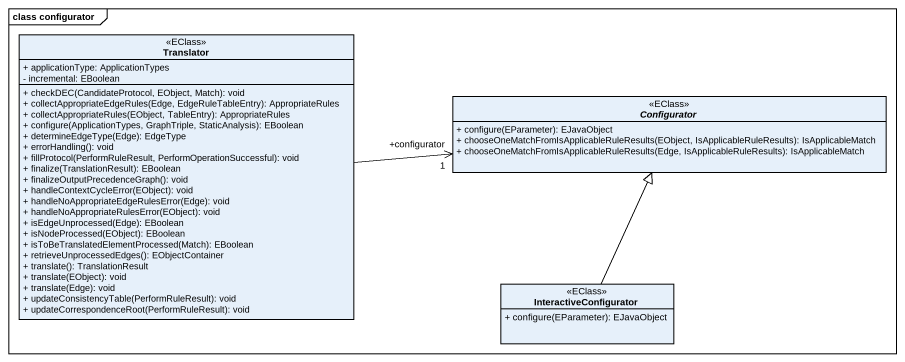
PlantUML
@startuml
mainframe class configurator
hide circle
hide empty members
skinparam classAttributeIconSize 0
class Translator <<EClass>> {
  + applicationType: ApplicationTypes
  - incremental: EBoolean
  + checkDEC(CandidateProtocol, EObject, Match): void
  + collectAppropriateEdgeRules(Edge, EdgeRuleTableEntry): AppropriateRules
  + collectAppropriateRules(EObject, TableEntry): AppropriateRules
  + configure(ApplicationTypes, GraphTriple, StaticAnalysis): EBoolean
  + determineEdgeType(Edge): EdgeType
  + errorHandling(): void
  + fillProtocol(PerformRuleResult, PerformOperationSuccessful): void
  + finalize(TranslationResult): EBoolean
  + finalizeOutputPrecedenceGraph(): void
  + handleContextCycleError(EObject): void
  + handleNoAppropriateEdgeRulesError(Edge): void
  + handleNoAppropriateRulesError(EObject): void
  + isEdgeUnprocessed(Edge): EBoolean
  + isNodeProcessed(EObject): EBoolean
  + isToBeTranslatedElementProcessed(Match): EBoolean
  + retrieveUnprocessedEdges(): EObjectContainer
  + translate(): TranslationResult
  + translate(EObject): void
  + translate(Edge): void
  + updateConsistencyTable(PerformRuleResult): void
  + updateCorrespondenceRoot(PerformRuleResult): void
}
abstract class Configurator <<EClass>> {
  + configure(EParameter): EJavaObject
  + chooseOneMatchFromIsApplicableRuleResults(EObject, IsApplicableRuleResults): IsApplicableMatch
  + chooseOneMatchFromIsApplicableRuleResults(Edge, IsApplicableRuleResults): IsApplicableMatch
}
class InteractiveConfigurator <<EClass>> {
  + configure(EParameter): EJavaObject
}
Translator -right-> "+configurator\n1" Configurator
InteractiveConfigurator -up-|> Configurator
@enduml
